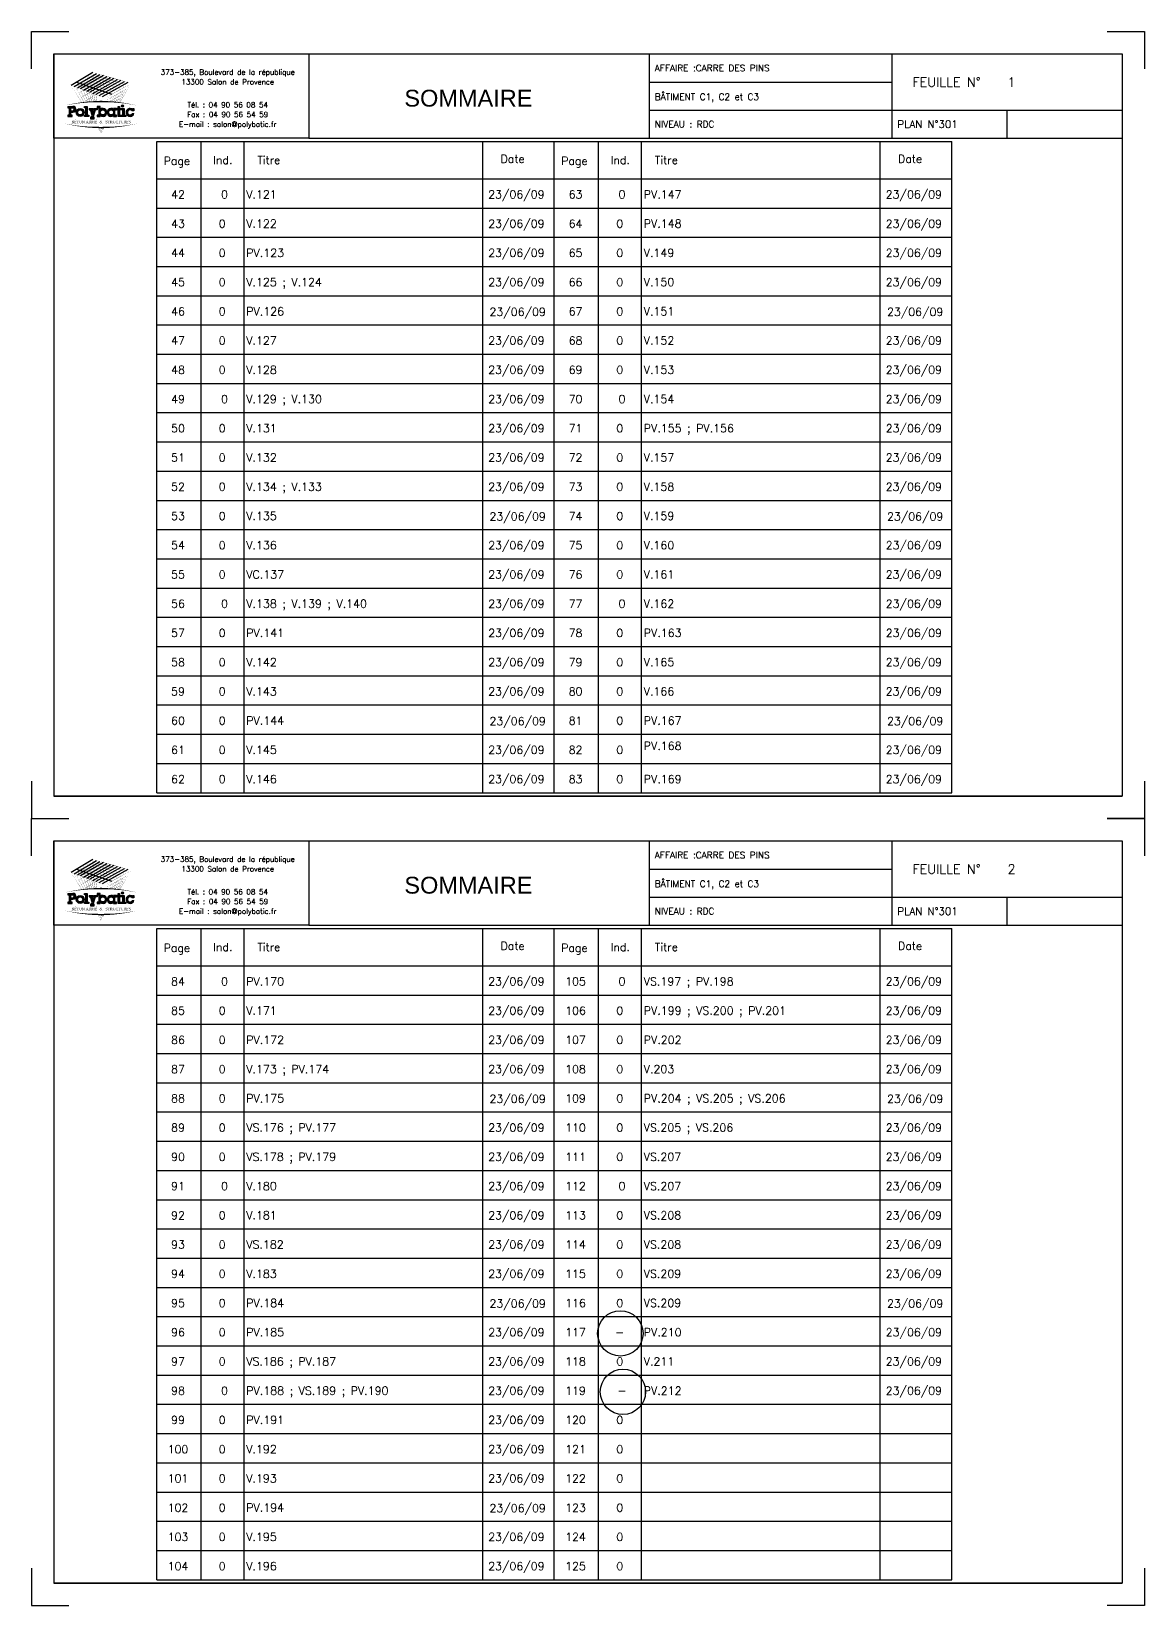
# Model space of a CAD drawing. Header units: metres. Extents: x -5618 to 118954, y -306 to 4637.
# Drawn here: x -162 to 828, y 1787 to 3187 of the extents above; entities that cross this region are included whole.
import ezdxf
from ezdxf.enums import TextEntityAlignment as Align

# ---------------------------------------------------------------- set-up
doc = ezdxf.new("R2010")
doc.units = ezdxf.units.M
doc.layers.add('GO-CARTOUCHE', color=7, linetype='Continuous')
doc.styles.add('ARIAL', font='ARIAL.TTF')
doc.styles.add('POLYBATIC', font='TIMES.TTF')
doc.styles.add('schéma', font='simplex.shx')
doc.styles.add('TEXTE', font='romans.shx')

# ---------------------------------------------------------------- blocks, each defined once
blk = doc.blocks.new('A$C492E529B')
h = blk.add_hatch(color=256)
h.paths.add_polyline_path([(-1.98, 0.1), (-2.08, 0.1), (-2.08, 0.3), (-1.93, 0.3, 1), (-1.93, 0.7), (-2.28, 0.7), (-2.28, 0.6), (-2.18, 0.6), (-2.18, 0.1), (-2.28, 0.1), (-2.28, 0), (-1.98, 0)])
h.paths.add_polyline_path([(-2.08, 0.4), (-2.08, 0.6), (-1.93, 0.6, -1), (-1.93, 0.4)], flags=16)
h = blk.add_hatch(color=256)
h.paths.add_polyline_path([(-1.16, 0.28, 1), (-1.71, 0.28, 1)])
h.paths.add_polyline_path([(-1.61, 0.28, -1), (-1.26, 0.28, -1)], flags=16)
for color, points in [(256, [(-0.94, 0.7), (-1.14, 0.7), (-1.14, 0.6), (-1.04, 0.6), (-1.04, 0.1), (-1.14, 0.1), (-1.14, 0), (-0.84, 0), (-0.84, 0.1), (-0.94, 0.1)]), (256, [(-0.37, 0.45), (-0.27, 0.45), (-0.27, 0.55), (-0.52, 0.55), (-0.52, 0.45), (-0.47, 0.45), (-0.54, 0.25), (-0.61, 0.45), (-0.56, 0.45), (-0.56, 0.55), (-0.82, 0.55), (-0.82, 0.45), (-0.72, 0.45), (-0.6, 0.1), (-0.65, -0.05), (-0.72, -0.05), (-0.72, -0.15), (-0.47, -0.15), (-0.47, -0.05), (-0.54, -0.05)]), (256, [(1.39, 0.55), (1.29, 0.55), (1.29, 0.7), (1.19, 0.7), (1.19, 0.55), (1.09, 0.55), (1.09, 0.45), (1.19, 0.45), (1.19, 0), (1.39, 0), (1.39, 0.1), (1.29, 0.1), (1.29, 0.45), (1.39, 0.45)]), (140, [(1.41, 0.73, 1), (1.56, 0.73, 1)]), (256, [(1.61, 0.55), (1.41, 0.55), (1.41, 0.45), (1.51, 0.45), (1.51, 0.1), (1.41, 0.1), (1.41, 0), (1.71, 0), (1.71, 0.1), (1.61, 0.1)]), (256, [(2.13, 0.4), (2.28, 0.4), (2.28, 0.55), (2.18, 0.55), (2.18, 0.49, 3.359496), (2.27, 0.2), (2.17, 0.2, -3.125802)])]:
    blk.add_hatch(color=color).paths.add_polyline_path(points)
h = blk.add_hatch(color=256)
h.paths.add_polyline_path([(-0.05, 0.49), (-0.05, 0.7), (-0.25, 0.7), (-0.25, 0.6), (-0.15, 0.6), (-0.15, 0.1), (-0.25, 0.1), (-0.25, 0), (-0.05, 0), (-0.05, 0.06, 2.12132)])
h.paths.add_polyline_path([(-0.05, 0.28, -1), (0.3, 0.28, -1)], flags=16)
h = blk.add_hatch(color=256)
h.paths.add_polyline_path([(1.07, 0.1), (0.97, 0.1), (0.97, 0.45), (1.07, 0.45), (1.07, 0.55), (0.87, 0.55), (0.87, 0.49, 2.12132), (0.87, 0.06), (0.87, 0), (1.07, 0)])
h.paths.add_polyline_path([(0.52, 0.28, -1), (0.87, 0.28, -1)], flags=16)
for p, q in [((-0.6, 0.1), (-0.72, 0.45)), ((-0.65, -0.05), (-0.6, 0.1)), ((-0.54, 0.25), (-0.61, 0.45)), ((-0.54, -0.05), (-0.37, 0.45)), ((-0.54, 0.25), (-0.47, 0.45)), ((0.87, 0.55), (0.87, 0.49)), ((1.07, 0.55), (0.87, 0.55)), ((0.87, 0.06), (0.87, 0)), ((0.97, 0.1), (0.97, 0.45)), ((0.97, 0.45), (1.07, 0.45)), ((1.07, 0.1), (0.97, 0.1)), ((1.07, 0.45), (1.07, 0.55)), ((1.07, 0), (1.07, 0.1)), ((2.17, 0.2), (2.27, 0.2)), ((0.87, 0), (1.07, 0))]:
    blk.add_line(p, q)
for points in [[(-2.28, 0.7), (-1.93, 0.7)], [(-2.28, 0.7), (-2.28, 0.6), (-2.18, 0.6), (-2.18, 0.1), (-2.28, 0.1), (-2.28, 0), (-1.98, 0), (-1.98, 0.1), (-2.08, 0.1), (-2.08, 0.3), (-1.93, 0.3)], [(-2.08, 0.4), (-2.08, 0.6), (-1.93, 0.6)], [(-2.08, 0.4), (-1.93, 0.4)], [(-1.14, 0.7), (-0.94, 0.7), (-0.94, 0.1), (-0.84, 0.1), (-0.84, 0), (-1.14, 0), (-1.14, 0.1), (-1.04, 0.1), (-1.04, 0.6), (-1.14, 0.6), (-1.14, 0.7)], [(-0.82, 0.55), (-0.56, 0.55)], [(-0.82, 0.55), (-0.82, 0.45), (-0.72, 0.45)], [(-0.61, 0.45), (-0.56, 0.45), (-0.56, 0.55)], [(-0.52, 0.55), (-0.27, 0.55), (-0.27, 0.45), (-0.37, 0.45)], [(-0.47, 0.45), (-0.52, 0.45), (-0.52, 0.55)], [(-0.25, 0.7), (-0.25, 0.6), (-0.15, 0.6), (-0.15, 0.1), (-0.25, 0.1), (-0.25, 0), (-0.05, 0), (-0.05, 0.06)], [(-0.05, 0.49), (-0.05, 0.7), (-0.25, 0.7)], [(1.09, 0.55), (1.19, 0.55), (1.19, 0.7), (1.29, 0.7), (1.29, 0.55), (1.39, 0.55), (1.39, 0.45), (1.29, 0.45), (1.29, 0.1), (1.39, 0.1), (1.39, 0), (1.19, 0), (1.19, 0.45), (1.09, 0.45)], [(1.09, 0.45), (1.09, 0.55)], [(1.41, 0.45), (1.41, 0.55), (1.61, 0.55), (1.61, 0.1), (1.71, 0.1), (1.71, 0), (1.41, 0), (1.41, 0.1), (1.51, 0.1), (1.51, 0.45), (1.41, 0.45)], [(2.18, 0.49), (2.18, 0.55), (2.28, 0.55), (2.28, 0.4), (2.13, 0.4)], [(-0.65, -0.05), (-0.72, -0.05), (-0.72, -0.15), (-0.47, -0.15), (-0.47, -0.05), (-0.54, -0.05)]]:
    blk.add_lwpolyline(points)
for centre, radius in [((-1.43, 0.28), 0.275), ((-1.43, 0.28), 0.175), ((0.13, 0.28), 0.175), ((0.7, 0.28), 0.175)]:
    blk.add_circle(centre, radius)
at = {"color": 140}
blk.add_circle((1.49, 0.73), 0.075, dxfattribs=at)
for centre, radius, start, end in [((-1.93, 0.5), 0.2, 270, 90), ((-1.93, 0.5), 0.1, 270, 90), ((0.13, 0.28), 0.275, 230.4788, 129.5212), ((0.7, 0.28), 0.275, 50.4788, 309.5212), ((2.01, 0.28), 0.275, 50.4788, 344.1734), ((2.01, 0.28), 0.175, 45.5847, 334.6231)]:
    blk.add_arc(centre, radius, start, end)
blk = doc.blocks.new('POLYBATIC')
at = {"color": 140}
for p, q in [((-0.43, 3.281), (-1.602, 2.578)), ((-1.435, 2.518), (-0.241, 3.228)), ((-1.309, 2.754), (0.586, 2.109)), ((-1.268, 2.457), (-0.053, 3.175)), ((0.135, 3.121), (-1.101, 2.397)), ((-0.934, 2.337), (0.323, 3.068)), ((-0.767, 2.276), (0.511, 3.015)), ((0.7, 2.962), (-0.6, 2.216)), ((-0.433, 2.156), (0.888, 2.908)), ((1.076, 2.855), (-0.266, 2.095)), ((-0.099, 2.035), (1.264, 2.802)), ((1.452, 2.749), (0.067, 1.974))]:
    blk.add_line(p, q, dxfattribs=at)
for points in [[(-1.602, 2.578, 0, 0.0156, 0), (-1.016, 2.93, 0, 0, 0)], [(-0.684, 2.246, 0.0156, 0, 0), (-1.602, 2.578, 0, 0, 0)], [(-1.031, 1.66, 0.0111, 0, 0), (-1.602, 2.578, 0, 0, 0)], [(-1.456, 2.344, 0, 0.0156, 0), (-0.923, 2.663, 0, 0, 0)], [(-0.522, 2.339, 0.0156, 0, 0), (-1.455, 2.666, 0, 0, 0)], [(-0.913, 1.673, 0.0116, 0, 0), (-1.455, 2.666, 0, 0, 0)], [(-1.435, 2.518, 0, 0.0156, 0), (-0.838, 2.873, 0, 0, 0)], [(-0.361, 2.432, 0.0156, 0, 0), (-1.309, 2.754, 0, 0, 0)], [(-0.8, 1.684, 0.0121, 0, 0), (-1.309, 2.754, 0, 0, 0)], [(-1.268, 2.457, 0, 0.0156, 0), (-0.661, 2.816, 0, 0, 0)], [(-0.2, 2.524, 0.0156, 0, 0), (-1.162, 2.842, 0, 0, 0)], [(-0.692, 1.693, 0.0126, 0, 0), (-1.162, 2.842, 0, 0, 0)], [(-1.101, 2.397, 0, 0.0156, 0), (-0.483, 2.759, 0, 0, 0)], [(-1.016, 2.93, 0.0156, 0, 0), (-0.43, 3.281, 0, 0, 0)], [(-0.039, 2.617, 0.0156, 0, 0), (-1.016, 2.93, 0, 0, 0)], [(-0.589, 1.7, 0.0131, 0, 0), (-1.016, 2.93, 0, 0, 0)], [(-0.934, 2.337, 0, 0.0156, 0), (-0.305, 2.702, 0, 0, 0)], [(-0.391, 2.983, 0, 0.0156, 0), (-0.923, 2.663, 0, 0, 0)], [(0.122, 2.71, 0.0156, 0, 0), (-0.869, 3.018, 0, 0, 0)], [(-0.491, 1.706, 0.0136, 0, 0), (-0.869, 3.018, 0, 0, 0)], [(-0.838, 2.873, 0.0156, 0, 0), (-0.241, 3.228, 0, 0, 0)], [(-0.352, 2.685, 0, 0.0156, 0), (-0.831, 2.397, 0, 0, 0)], [(-0.767, 2.276, 0, 0.0156, 0), (-0.128, 2.646, 0, 0, 0)], [(0.283, 2.803, 0.0156, 0, 0), (-0.723, 3.105, 0, 0, 0)], [(-0.398, 1.71, 0.014, 0, 0), (-0.723, 3.105, 0, 0, 0)], [(-0.661, 2.816, 0.0156, 0, 0), (-0.053, 3.175, 0, 0, 0)], [(-0.6, 2.216, 0, 0.0156, 0), (0.05, 2.589, 0, 0, 0)], [(0.444, 2.896, 0.0156, 0, 0), (-0.576, 3.193, 0, 0, 0)], [(-0.309, 1.714, 0.0145, 0, 0), (-0.576, 3.193, 0, 0, 0)], [(-0.483, 2.759, 0.0156, 0, 0), (0.135, 3.121, 0, 0, 0)], [(0.605, 2.988, 0.0156, 0, 0), (-0.43, 3.281, 0, 0, 0)], [(-0.225, 1.716, 0.0149, 0, 0), (-0.43, 3.281, 0, 0, 0)], [(-0.305, 2.702, 0.0156, 0, 0), (0.323, 3.068, 0, 0, 0)], [(-0.128, 2.646, 0.0156, 0, 0), (0.511, 3.015, 0, 0, 0)], [(0.937, 2.305, 0, 0.0156, 0), (-0.039, 2.617, 0, 0, 0)], [(0.05, 2.589, 0.0156, 0, 0), (0.7, 2.962, 0, 0, 0)], [(1.113, 2.402, 0, 0.0156, 0), (0.122, 2.71, 0, 0, 0)], [(0.227, 2.532, 0.0156, 0, 0), (0.888, 2.908, 0, 0, 0)], [(1.289, 2.5, 0, 0.0156, 0), (0.283, 2.803, 0, 0, 0)], [(0.405, 2.475, 0.0156, 0, 0), (1.076, 2.855, 0, 0, 0)], [(1.465, 2.598, 0, 0.0156, 0), (0.444, 2.896, 0, 0, 0)], [(0.582, 2.418, 0.0156, 0, 0), (1.264, 2.802, 0, 0, 0)], [(1.641, 2.695, 0, 0.0156, 0), (0.605, 2.988, 0, 0, 0)], [(0.76, 2.362, 0.0156, 0, 0), (1.452, 2.749, 0, 0, 0)], [(0.937, 2.305, 0.0156, 0, 0), (1.641, 2.695, 0, 0, 0)], [(0.942, 1.67, 0.0112, 0, 0), (1.465, 2.598, 0, 0, 0)], [(1.012, 1.663, 0.012, 0, 0), (1.641, 2.695, 0, 0, 0)], [(-1.953, 1.508, 0, 0.0781, -0.053843), (0, 1.719, 0, 0, 0)], [(-1.31, 2.109, 0, 0.0156, 0), (-0.831, 2.397, 0, 0, 0)], [(-1.165, 1.875, 0, 0.0156, 0), (-0.739, 2.131, 0, 0, 0)], [(-1.019, 1.641, 0, 0.0156, 0), (-0.646, 1.864, 0, 0, 0)], [(-0.312, 2.386, 0, 0.0156, 0), (-0.739, 2.131, 0, 0, 0)], [(0.234, 1.914, 0, 0.0156, 0), (-0.684, 2.246, 0, 0, 0)], [(-0.273, 2.088, 0, 0.0156, 0), (-0.646, 1.864, 0, 0, 0)], [(0.41, 2.012, 0, 0.0156, 0), (-0.522, 2.339, 0, 0, 0)], [(-0.433, 2.156, 0, 0.0156, 0), (0.227, 2.532, 0, 0, 0)], [(0.586, 2.109, 0, 0.0156, 0), (-0.361, 2.432, 0, 0, 0)], [(-0.234, 1.79, 0, 0.00638, 0), (-0.365, 1.711, 0, 0.00638, 0)], [(-0.266, 2.095, 0, 0.0156, 0), (0.405, 2.475, 0, 0, 0)], [(0.762, 2.207, 0, 0.0156, 0), (-0.2, 2.524, 0, 0, 0)], [(-0.099, 2.035, 0, 0.0156, 0), (0.582, 2.418, 0, 0, 0)], [(1.953, 1.508, 0, 0.0781, 0.053843), (0, 1.719, 0, 0, 0)], [(0.067, 1.974, 0, 0.0156, 0), (0.76, 2.362, 0, 0, 0)], [(0.213, 1.74, 0, 0.0156, 0), (0.852, 2.095, 0, 0, 0)], [(0.21, 1.716, 0.00323, 0, 0), (0.234, 1.914, 0, 0, 0)], [(0.234, 1.914, 0, 0.0156, 0), (0.937, 2.305, 0, 0, 0)], [(0.349, 1.712, 0.00465, 0, 0), (0.41, 2.012, 0, 0, 0)], [(0.447, 1.708, 0.00693, 0.0156, 0), (0.767, 1.886, 0, 0, 0)], [(0.474, 1.706, 0.00597, 0, 0), (0.586, 2.109, 0, 0, 0)], [(0.587, 1.7, 0.00718, 0, 0), (0.762, 2.207, 0, 0, 0)], [(0.68, 1.675, 0.0156, 0, 0), (1.193, 1.96, 0, 0, 0)], [(0.689, 1.693, 0.0083, 0, 0), (0.937, 2.305, 0, 0, 0)], [(0.765, 1.884, 0.0156, 0, 0), (1.342, 2.205, 0, 0, 0)], [(0.781, 1.685, 0.00933, 0, 0), (1.113, 2.402, 0, 0, 0)], [(0.852, 2.095, 0.0156, 0, 0), (1.491, 2.45, 0, 0, 0)], [(0.865, 1.678, 0.0103, 0, 0), (1.289, 2.5, 0, 0, 0)], [(0.96, 1.668, 0.00293, 0, 0), (1.044, 1.715, 0, 0, 0)], [(-1.953, 0.523, 0, 0.0781, 0.053843), (0, 0.312, 0, 0, 0)], [(0, 0, 0, 0.00381, 0), (-0.195, 0.315, 0, 0.00381, 0)], [(0, 0, 0, 0.00368, 0), (-0.171, 0.314, 0, 0.00368, 0)], [(0, 0, 0, 0.00356, 0), (-0.149, 0.314, 0, 0.00356, 0)], [(0, 0, 0, 0.00345, 0), (-0.128, 0.313, 0, 0.00345, 0)], [(0, 0, 0, 0.00334, 0), (-0.109, 0.313, 0, 0.00334, 0)], [(0, 0, 0, 0.00324, 0), (-0.09, 0.313, 0, 0.00324, 0)], [(0, 0, 0, 0.00315, 0), (-0.073, 0.313, 0, 0.00315, 0)], [(0, 0, 0, 0.00306, 0), (-0.056, 0.313, 0, 0.00306, 0)], [(0, 0, 0, 0.00306, 0), (-0.056, 0.313, 0, 0.00306, 0)], [(0, 0, 0, 0.00298, 0), (-0.041, 0.313, 0, 0.00298, 0)], [(1.953, 0.523, 0, 0.0781, -0.053843), (0, 0.312, 0, 0, 0)], [(0, 0, 0, 0.0051, 0), (0.038, 0.313, 0, 0.0051, 0)], [(0, 0, 0, 0.00425, 0), (0.127, 0.313, 0, 0.00425, 0)], [(0, 0, 0, 0.00408, 0), (0.145, 0.314, 0, 0.00408, 0)], [(0, 0, 0, 0.00392, 0), (0.162, 0.314, 0, 0.00392, 0)], [(0, 0, 0, 0.00378, 0), (0.177, 0.314, 0, 0.00378, 0)], [(0, 0, 0, 0.00365, 0), (0.191, 0.315, 0, 0.00365, 0)], [(0, 0, 0, 0.00486, 0), (0.064, 0.313, 0, 0.00486, 0)], [(0, 0, 0, 0.00464, 0), (0.087, 0.313, 0, 0.00464, 0)], [(0, 0, 0, 0.00443, 0), (0.108, 0.313, 0, 0.00443, 0)]]:
    blk.add_lwpolyline(points, format="xyseb", dxfattribs=at)
at = {"color": 5, "xscale": 0.78125, "yscale": 0.78125, "zscale": 0.78125}
blk.add_blockref('A$C492E529B', (0, 0.91), dxfattribs=at)
at = {"lineweight": 60, "style": 'POLYBATIC'}
for s, p in [('BÉTON ARMÉ', (-1.587, 0.547)), ('STRUCTURES', (0.24, 0.547))]:
    blk.add_text(s, height=0.1406, dxfattribs=at).set_placement(p)
at = {"color": 140, "style": 'POLYBATIC'}
blk.add_text('&', height=0.141, dxfattribs=at).set_placement((0, 0.547), align=Align.CENTER)

msp = doc.modelspace()

# ---------------------------------------------------------------- linework, layer by layer
for p, q in [((-141.9, 3167.28), (808.01, 3167.28)), ((-141.9, 3167.28), (518.04, 3167.28)), ((-141.9, 3167.28), (-141.9, 2507.35)), ((84.75, 3167.28), (387.44, 3167.28)), ((84.75, 3167.28), (84.75, 3092.32)), ((387.44, 3167.28), (387.44, 3092.32)), ((387.44, 3167.28), (603.16, 3167.28)), ((387.44, 3167.28), (387.44, 3092.29)), ((603.16, 3167.31), (808.01, 3167.31)), ((603.16, 3167.31), (603.16, 3092.32)), ((603.16, 3167.28), (603.16, 3092.29)), ((808.01, 3167.28), (808.01, 2507.35)), ((387.44, 3142.28), (603.16, 3142.28)), ((387.44, 3117.29), (603.16, 3117.29)), ((603.16, 3117.31), (808.01, 3117.31)), ((705.49, 3117.31), (705.49, 3092.32)), ((84.75, 3092.32), (387.44, 3092.32)), ((387.44, 3092.29), (808.01, 3092.34)), ((808.01, 2507.35), (-141.9, 2507.35)), ((-141.9, 2507.35), (808.01, 2507.35)), ((-141.9, 2467.35), (808.01, 2467.35)), ((-141.9, 2467.35), (518.04, 2467.35)), ((-141.9, 2467.35), (-141.9, 1807.42)), ((84.75, 2467.35), (387.44, 2467.35)), ((84.75, 2467.35), (84.75, 2392.39)), ((387.44, 2467.35), (387.44, 2392.39)), ((387.44, 2467.35), (603.16, 2467.35)), ((387.44, 2467.35), (387.44, 2392.36)), ((603.16, 2467.38), (808.01, 2467.38)), ((603.16, 2467.38), (603.16, 2392.39)), ((603.16, 2467.35), (603.16, 2392.36)), ((808.01, 2467.35), (808.01, 1807.42)), ((387.44, 2442.35), (603.16, 2442.35)), ((387.44, 2417.36), (603.16, 2417.36)), ((603.16, 2417.38), (808.01, 2417.38)), ((705.49, 2417.38), (705.49, 2392.39)), ((84.75, 2392.39), (387.44, 2392.39)), ((387.44, 2392.36), (808.01, 2392.41)), ((808.01, 1807.42), (-141.9, 1807.42)), ((-141.9, 1807.42), (808.01, 1807.42))]:
    msp.add_line(p, q)
for points in [[(-161.89, 3153.95), (-161.89, 3187.28), (-128.56, 3187.28)], [(794.68, 3187.28), (828.01, 3187.28), (828.01, 3153.95)], [(-161.89, 2520.68), (-161.89, 2487.35), (-128.56, 2487.35)], [(828.01, 2520.68), (828.01, 2487.35), (794.68, 2487.35)], [(-161.89, 2454.02), (-161.89, 2487.35), (-128.56, 2487.35)], [(794.68, 2487.35), (828.01, 2487.35), (828.01, 2454.02)], [(-161.89, 1820.75), (-161.89, 1787.42), (-128.56, 1787.42)], [(828.01, 1820.75), (828.01, 1787.42), (794.68, 1787.42)]]:
    msp.add_lwpolyline(points)
for points in [[(84.75, 3092.32), (-141.9, 3092.32), (-141.9, 3167.28), (84.75, 3167.28)], [(84.75, 2392.39), (-141.9, 2392.39), (-141.9, 2467.35), (84.75, 2467.35)]]:
    msp.add_lwpolyline(points, close=True)
at = {"linetype": 'ByBlock', "lineweight": -3, "ltscale": 4.5}
for centre, radius in [((361.83, 2029.43), 20.2), ((364.1, 1977.46), 20.14)]:
    msp.add_circle(centre, radius, dxfattribs=at)
at = {"layer": 'GO-CARTOUCHE', "color": 3}
for p, q in [((-50.42, 2510.29), (-50.42, 3089.44)), ((-50.42, 3089.44), (303.09, 3089.44)), ((-11.1, 2510.29), (-11.1, 3089.44)), ((27.12, 2510.29), (27.12, 3089.44)), ((239.43, 2510.29), (239.43, 3089.44)), ((303.09, 2510.29), (303.09, 3089.44)), ((303.09, 2510.29), (303.09, 3089.44)), ((303.09, 3089.44), (656.6, 3089.44)), ((342.42, 2510.29), (342.42, 3089.44)), ((380.63, 2510.29), (380.63, 3089.44)), ((592.95, 2510.29), (592.95, 3089.44)), ((656.6, 2510.29), (656.6, 3089.44)), ((-50.42, 3056.29), (303.09, 3056.29)), ((303.09, 3056.29), (656.6, 3056.29)), ((-50.42, 3030.29), (303.09, 3030.29)), ((303.09, 3030.29), (656.6, 3030.29)), ((-50.42, 3004.29), (303.09, 3004.29)), ((303.09, 3004.29), (656.6, 3004.29)), ((-50.42, 2978.29), (303.09, 2978.29)), ((303.09, 2978.29), (656.6, 2978.29)), ((-50.42, 2952.29), (303.09, 2952.29)), ((303.09, 2952.29), (656.6, 2952.29)), ((-50.42, 2926.29), (303.09, 2926.29)), ((303.09, 2926.29), (656.6, 2926.29)), ((-50.42, 2900.29), (303.09, 2900.29)), ((303.09, 2900.29), (656.6, 2900.29)), ((-50.42, 2874.29), (303.09, 2874.29)), ((303.09, 2874.29), (656.6, 2874.29)), ((-50.42, 2848.29), (303.09, 2848.29)), ((303.09, 2848.29), (656.6, 2848.29)), ((-50.42, 2822.29), (303.09, 2822.29)), ((303.09, 2822.29), (656.6, 2822.29)), ((-50.42, 2796.29), (303.09, 2796.29)), ((303.09, 2796.29), (656.6, 2796.29)), ((-50.42, 2770.29), (303.09, 2770.29)), ((303.09, 2770.29), (656.6, 2770.29)), ((-50.42, 2744.29), (303.09, 2744.29)), ((303.09, 2744.29), (656.6, 2744.29)), ((-50.42, 2718.29), (303.09, 2718.29)), ((303.09, 2718.29), (656.6, 2718.29)), ((-50.42, 2692.29), (303.09, 2692.29)), ((303.09, 2692.29), (656.6, 2692.29)), ((-50.42, 2666.29), (303.09, 2666.29)), ((303.09, 2666.29), (656.6, 2666.29)), ((-50.42, 2640.29), (303.09, 2640.29)), ((303.09, 2640.29), (656.6, 2640.29)), ((-50.42, 2614.29), (303.09, 2614.29)), ((303.09, 2614.29), (656.6, 2614.29)), ((-50.42, 2588.29), (303.09, 2588.29)), ((303.09, 2588.29), (656.6, 2588.29)), ((-50.42, 2562.29), (303.09, 2562.29)), ((303.09, 2562.29), (656.6, 2562.29)), ((-50.42, 2536.29), (303.09, 2536.29)), ((303.09, 2536.29), (656.6, 2536.29)), ((-50.42, 2510.29), (303.09, 2510.29)), ((303.09, 2510.29), (656.6, 2510.29)), ((-50.42, 1810.36), (-50.42, 2389.51)), ((-50.42, 2389.51), (303.09, 2389.51)), ((-11.1, 1810.36), (-11.1, 2389.51)), ((27.12, 1810.36), (27.12, 2389.51)), ((239.43, 1810.36), (239.43, 2389.51)), ((303.09, 1810.36), (303.09, 2389.51)), ((303.09, 1810.36), (303.09, 2389.51)), ((303.09, 2389.51), (656.6, 2389.51)), ((342.42, 1810.36), (342.42, 2389.51)), ((380.63, 1810.36), (380.63, 2389.51)), ((592.95, 1810.36), (592.95, 2389.51)), ((656.6, 1810.36), (656.6, 2389.51)), ((-50.42, 2356.36), (303.09, 2356.36)), ((303.09, 2356.36), (656.6, 2356.36)), ((-50.42, 2330.36), (303.09, 2330.36)), ((303.09, 2330.36), (656.6, 2330.36)), ((-50.42, 2304.36), (303.09, 2304.36)), ((303.09, 2304.36), (656.6, 2304.36)), ((-50.42, 2278.36), (303.09, 2278.36)), ((303.09, 2278.36), (656.6, 2278.36)), ((-50.42, 2252.36), (303.09, 2252.36)), ((303.09, 2252.36), (656.6, 2252.36)), ((-50.42, 2226.36), (303.09, 2226.36)), ((303.09, 2226.36), (656.6, 2226.36)), ((-50.42, 2200.36), (303.09, 2200.36)), ((303.09, 2200.36), (656.6, 2200.36)), ((-50.42, 2174.36), (303.09, 2174.36)), ((303.09, 2174.36), (656.6, 2174.36)), ((-50.42, 2148.36), (303.09, 2148.36)), ((303.09, 2148.36), (656.6, 2148.36)), ((-50.42, 2122.36), (303.09, 2122.36)), ((303.09, 2122.36), (656.6, 2122.36)), ((-50.42, 2096.36), (303.09, 2096.36)), ((303.09, 2096.36), (656.6, 2096.36)), ((-50.42, 2070.36), (303.09, 2070.36)), ((303.09, 2070.36), (656.6, 2070.36)), ((-50.42, 2044.36), (303.09, 2044.36)), ((303.09, 2044.36), (656.6, 2044.36)), ((-50.42, 2018.36), (303.09, 2018.36)), ((303.09, 2018.36), (656.6, 2018.36)), ((-50.42, 1992.36), (303.09, 1992.36)), ((303.09, 1992.36), (656.6, 1992.36)), ((-50.42, 1966.36), (303.09, 1966.36)), ((303.09, 1966.36), (656.6, 1966.36)), ((-50.42, 1940.36), (303.09, 1940.36)), ((303.09, 1940.36), (656.6, 1940.36)), ((-50.42, 1914.36), (303.09, 1914.36)), ((303.09, 1914.36), (656.6, 1914.36)), ((-50.42, 1888.36), (303.09, 1888.36)), ((303.09, 1888.36), (656.6, 1888.36)), ((-50.42, 1862.36), (303.09, 1862.36)), ((303.09, 1862.36), (656.6, 1862.36)), ((-50.42, 1836.36), (303.09, 1836.36)), ((303.09, 1836.36), (656.6, 1836.36)), ((-50.42, 1810.36), (303.09, 1810.36)), ((303.09, 1810.36), (656.6, 1810.36))]:
    msp.add_line(p, q, dxfattribs=at)

# ---------------------------------------------------------------- block references
at = {"xscale": 16.49835000000894, "yscale": 16.49834999989253, "zscale": 16.49835000000003}
for p in [(-100.13, 3096.66), (-100.13, 2396.73)]:
    msp.add_blockref('POLYBATIC', p, dxfattribs=at)

# ---------------------------------------------------------------- texts
at = {"style": 'schéma'}
for s, p in [('373-385, Boulevard de la république', (12.63, 3148.74)), ('13300 Salon de Provence', (12.63, 3140.11)), ('Tél. : 04 90 56 08 54', (12.63, 3119.73)), ('Fax : 04 90 56 54 59', (12.63, 3111.1)), ('E-mail : salon@polybatic.fr', (12.63, 3102.47)), ('373-385, Boulevard de la république', (12.63, 2448.81)), ('13300 Salon de Provence', (12.63, 2440.18)), ('Tél. : 04 90 56 08 54', (12.63, 2419.8)), ('Fax : 04 90 56 54 59', (12.63, 2411.17)), ('E-mail : salon@polybatic.fr', (12.63, 2402.54))]:
    msp.add_text(s, height=4.6662, dxfattribs=at).set_placement(p, align=Align.CENTER)
for s, height, style, p in [('AFFAIRE :CARRE DES PINS', 5.8328, 'schéma', (392.44, 3151.87)), ('FEUILLE N°   1', 8.3325, 'schéma', (621.59, 3138.14)), ('SOMMAIRE', 14.975, 'ARIAL', (169.73, 3120.47)), ('BÂTIMENT C1, C2 et C3', 5.8328, 'schéma', (392.44, 3126.31)), ('NIVEAU : RDC', 5.8328, 'schéma', (392.44, 3101.87)), ('PLAN N°301', 6.666, 'schéma', (608.16, 3101.45)), ('AFFAIRE :CARRE DES PINS', 5.8328, 'schéma', (392.44, 2451.94)), ('FEUILLE N°   2', 8.3325, 'schéma', (621.59, 2438.21)), ('SOMMAIRE', 14.975, 'ARIAL', (169.73, 2420.54)), ('BÂTIMENT C1, C2 et C3', 5.8328, 'schéma', (392.44, 2426.38)), ('NIVEAU : RDC', 5.8328, 'schéma', (392.44, 2401.94)), ('PLAN N°301', 6.666, 'schéma', (608.16, 2401.52))]:
    msp.add_text(s, height=height, dxfattribs=dict(style=style)).set_placement(p)
at = {"layer": 'GO-CARTOUCHE', "color": 3, "style": 'TEXTE'}
for s, height, p in [('Page', 7.117, (-44.31, 3068.61)), ('Ind.', 7.117, (-0.29, 3069.41)), ('Titre', 7.117, (39, 3069.41)), ('Date ', 7.117, (255.35, 3070.41)), ('Page', 7.117, (309.21, 3068.61)), ('Ind.', 7.117, (353.22, 3069.41)), ('Titre', 7.117, (392.51, 3069.41)), ('Date ', 7.117, (608.87, 3070.41)), ('V.121', 7.2, (29.12, 3038.79)), ('23/06/09', 7.117, (244.34, 3038.79)), ('PV.147', 7.2, (382.63, 3038.79)), ('23/06/09', 7.117, (597.86, 3038.79)), ('V.122', 7.2, (29.12, 3012.79)), ('23/06/09', 7.117, (244.34, 3012.79)), ('PV.148', 7.2, (382.63, 3012.79)), ('23/06/09', 7.117, (597.86, 3012.79)), ('PV.123', 7.2, (29.12, 2986.79)), ('23/06/09', 7.117, (244.34, 2986.79)), ('V.149', 7.2, (382.63, 2986.79)), ('23/06/09', 7.117, (597.86, 2986.79)), ('V.125 ; V.124', 7.2, (29.12, 2960.79)), ('23/06/09', 7.117, (244.34, 2960.79)), ('V.150', 7.2, (382.63, 2960.79)), ('23/06/09', 7.117, (597.86, 2960.79)), ('PV.126', 7.2, (29.12, 2934.79)), ('23/06/09', 7.117, (245.47, 2934.36)), ('V.151', 7.2, (382.63, 2934.79)), ('23/06/09', 7.117, (598.99, 2934.36)), ('V.127', 7.2, (29.12, 2908.79)), ('23/06/09', 7.117, (244.34, 2908.79)), ('V.152', 7.2, (382.63, 2908.79)), ('23/06/09', 7.117, (597.86, 2908.79)), ('V.128', 7.2, (29.12, 2882.79)), ('23/06/09', 7.117, (244.34, 2882.79)), ('V.153', 7.2, (382.63, 2882.79)), ('23/06/09', 7.117, (597.86, 2882.79)), ('V.129 ; V.130', 7.2, (29.12, 2856.79)), ('23/06/09', 7.117, (244.34, 2856.79)), ('V.154', 7.2, (382.63, 2856.79)), ('23/06/09', 7.117, (597.86, 2856.79)), ('V.131', 7.2, (29.12, 2830.79)), ('23/06/09', 7.117, (244.34, 2830.79)), ('PV.155 ; PV.156', 7.2, (382.63, 2830.79)), ('23/06/09', 7.117, (597.86, 2830.79)), ('V.132', 7.2, (29.12, 2804.79)), ('23/06/09', 7.117, (244.34, 2804.79)), ('V.157', 7.2, (382.63, 2804.79)), ('23/06/09', 7.117, (597.86, 2804.79)), ('V.134 ; V.133', 7.2, (29.12, 2778.79)), ('23/06/09', 7.117, (244.34, 2778.79)), ('V.158', 7.2, (382.63, 2778.79)), ('23/06/09', 7.117, (597.86, 2778.79)), ('V.135', 7.2, (29.12, 2752.79)), ('23/06/09', 7.117, (245.47, 2752.36)), ('V.159', 7.2, (382.63, 2752.79)), ('23/06/09', 7.117, (598.99, 2752.36)), ('V.136', 7.2, (29.12, 2726.79)), ('23/06/09', 7.117, (244.34, 2726.79)), ('V.160', 7.2, (382.63, 2726.79)), ('23/06/09', 7.117, (597.86, 2726.79)), ('VC.137', 7.2, (29.12, 2700.79)), ('23/06/09', 7.117, (244.34, 2700.79)), ('V.161', 7.2, (382.63, 2700.79)), ('23/06/09', 7.117, (597.86, 2700.79)), ('V.138 ; V.139 ; V.140', 7.2, (29.12, 2674.79)), ('23/06/09', 7.117, (244.34, 2674.79)), ('V.162', 7.2, (382.63, 2674.79)), ('23/06/09', 7.117, (597.86, 2674.79)), ('PV.141', 7.2, (29.12, 2648.79)), ('23/06/09', 7.117, (244.34, 2648.79)), ('PV.163', 7.2, (382.63, 2648.79)), ('23/06/09', 7.117, (597.86, 2648.79)), ('V.142', 7.2, (29.12, 2622.79)), ('23/06/09', 7.117, (244.34, 2622.79)), ('V.165', 7.2, (382.63, 2622.79)), ('23/06/09', 7.117, (597.86, 2622.79)), ('V.143', 7.2, (29.12, 2596.79)), ('23/06/09', 7.117, (244.34, 2596.79)), ('V.166', 7.2, (382.63, 2596.79)), ('23/06/09', 7.117, (597.86, 2596.79)), ('PV.144', 7.2, (29.12, 2570.79)), ('23/06/09', 7.117, (245.47, 2570.36)), ('PV.167', 7.2, (382.63, 2570.79)), ('23/06/09', 7.117, (598.99, 2570.36)), ('V.145', 7.2, (29.12, 2544.79)), ('23/06/09', 7.117, (244.34, 2544.79)), ('PV.168', 7.2, (382.63, 2548.36)), ('23/06/09', 7.117, (597.86, 2544.79)), ('V.146', 7.2, (29.12, 2518.79)), ('23/06/09', 7.117, (244.34, 2518.79)), ('PV.169', 7.2, (382.63, 2518.79)), ('23/06/09', 7.117, (597.86, 2518.79)), ('Page', 7.117, (-44.31, 2368.68)), ('Ind.', 7.117, (-0.29, 2369.48)), ('Titre', 7.117, (39, 2369.48)), ('Date ', 7.117, (255.35, 2370.48)), ('Page', 7.117, (309.21, 2368.68)), ('Ind.', 7.117, (353.22, 2369.48)), ('Titre', 7.117, (392.51, 2369.48)), ('Date ', 7.117, (608.87, 2370.48)), ('PV.170', 7.2, (29.12, 2338.86)), ('23/06/09', 7.117, (244.34, 2338.86)), ('VS.197 ; PV.198', 7.2, (382.63, 2338.86)), ('23/06/09', 7.117, (597.86, 2338.86)), ('V.171', 7.2, (29.12, 2312.86)), ('23/06/09', 7.117, (244.34, 2312.86)), ('PV.199 ; VS.200 ; PV.201', 7.2, (382.63, 2312.86)), ('23/06/09', 7.117, (597.86, 2312.86)), ('PV.172', 7.2, (29.12, 2286.86)), ('23/06/09', 7.117, (244.34, 2286.86)), ('PV.202', 7.2, (382.63, 2286.86)), ('23/06/09', 7.117, (597.86, 2286.86)), ('V.173 ; PV.174', 7.2, (29.12, 2260.86)), ('23/06/09', 7.117, (244.34, 2260.86)), ('V.203', 7.2, (382.63, 2260.86)), ('23/06/09', 7.117, (597.86, 2260.86)), ('PV.175', 7.2, (29.12, 2234.86)), ('23/06/09', 7.117, (245.47, 2234.43)), ('PV.204 ; VS.205 ; VS.206', 7.2, (382.63, 2234.86)), ('23/06/09', 7.117, (598.99, 2234.43)), ('VS.176 ; PV.177', 7.2, (29.12, 2208.86)), ('23/06/09', 7.117, (244.34, 2208.86)), ('VS.205 ; VS.206', 7.2, (382.63, 2208.86)), ('23/06/09', 7.117, (597.86, 2208.86)), ('VS.178 ; PV.179', 7.2, (29.12, 2182.86)), ('23/06/09', 7.117, (244.34, 2182.86)), ('VS.207', 7.2, (382.63, 2182.86)), ('23/06/09', 7.117, (597.86, 2182.86)), ('V.180', 7.2, (29.12, 2156.86)), ('23/06/09', 7.117, (244.34, 2156.86)), ('VS.207', 7.2, (382.63, 2156.86)), ('23/06/09', 7.117, (597.86, 2156.86)), ('V.181', 7.2, (29.12, 2130.86)), ('23/06/09', 7.117, (244.34, 2130.86)), ('VS.208', 7.2, (382.63, 2130.86)), ('23/06/09', 7.117, (597.86, 2130.86)), ('VS.182', 7.2, (29.12, 2104.86)), ('23/06/09', 7.117, (244.34, 2104.86)), ('VS.208', 7.2, (382.63, 2104.86)), ('23/06/09', 7.117, (597.86, 2104.86)), ('V.183', 7.2, (29.12, 2078.86)), ('23/06/09', 7.117, (244.34, 2078.86)), ('VS.209', 7.2, (382.63, 2078.86)), ('23/06/09', 7.117, (597.86, 2078.86)), ('PV.184', 7.2, (29.12, 2052.86)), ('23/06/09', 7.117, (245.47, 2052.43)), ('VS.209', 7.2, (382.63, 2052.86)), ('23/06/09', 7.117, (598.99, 2052.43)), ('PV.185', 7.2, (29.12, 2026.86)), ('23/06/09', 7.117, (244.34, 2026.86)), ('PV.210', 7.2, (382.63, 2026.86)), ('23/06/09', 7.117, (597.86, 2026.86)), ('VS.186 ; PV.187', 7.2, (29.12, 2000.86)), ('23/06/09', 7.117, (244.34, 2000.86)), ('V.211', 7.2, (382.63, 2000.86)), ('23/06/09', 7.117, (597.86, 2000.86)), ('PV.188 ; VS.189 ; PV.190', 7.2, (29.12, 1974.86)), ('23/06/09', 7.117, (244.34, 1974.86)), ('PV.212', 7.2, (382.63, 1974.86)), ('23/06/09', 7.117, (597.86, 1974.86)), ('PV.191', 7.2, (29.12, 1948.86)), ('23/06/09', 7.117, (244.34, 1948.86)), ('V.192', 7.2, (29.12, 1922.86)), ('23/06/09', 7.117, (244.34, 1922.86)), ('V.193', 7.2, (29.12, 1896.86)), ('23/06/09', 7.117, (244.34, 1896.86)), ('PV.194', 7.2, (29.12, 1870.86)), ('23/06/09', 7.117, (245.47, 1870.43)), ('V.195', 7.2, (29.12, 1844.86)), ('23/06/09', 7.117, (244.34, 1844.86)), ('V.196', 7.2, (29.12, 1818.86)), ('23/06/09', 7.117, (244.34, 1818.86))]:
    msp.add_text(s, height=height, dxfattribs=at).set_placement(p)
for s, height, p in [('42', 7.117, (-31.56, 3038.79)), ('0', 7.12, (9.76, 3038.79)), ('63', 7.117, (321.96, 3038.79)), ('0', 7.12, (363.27, 3038.79)), ('43', 7.117, (-31.56, 3012.79)), ('0', 7.12, (7.77, 3012.79)), ('64', 7.117, (321.96, 3012.79)), ('0', 7.12, (361.28, 3012.79)), ('44', 7.117, (-31.56, 2986.79)), ('0', 7.12, (7.77, 2986.79)), ('65', 7.117, (321.96, 2986.79)), ('0', 7.12, (361.28, 2986.79)), ('45', 7.117, (-31.56, 2960.79)), ('0', 7.12, (7.77, 2960.79)), ('66', 7.117, (321.96, 2960.79)), ('0', 7.12, (361.28, 2960.79)), ('46', 7.117, (-31.56, 2934.79)), ('0', 7.12, (7.77, 2934.79)), ('67', 7.117, (321.96, 2934.79)), ('0', 7.12, (361.28, 2934.79)), ('47', 7.117, (-31.56, 2908.79)), ('0', 7.12, (7.77, 2908.79)), ('68', 7.117, (321.96, 2908.79)), ('0', 7.12, (361.28, 2908.79)), ('48', 7.117, (-31.56, 2882.79)), ('0', 7.12, (7.77, 2882.79)), ('69', 7.117, (321.96, 2882.79)), ('0', 7.12, (361.28, 2882.79)), ('49', 7.117, (-31.56, 2856.79)), ('0', 7.12, (9.76, 2856.79)), ('70', 7.117, (321.96, 2856.79)), ('0', 7.12, (363.27, 2856.79)), ('50', 7.117, (-31.56, 2830.79)), ('0', 7.12, (7.77, 2830.79)), ('71', 7.117, (321.96, 2830.79)), ('0', 7.12, (361.28, 2830.79)), ('51', 7.117, (-31.56, 2804.79)), ('0', 7.12, (7.77, 2804.79)), ('72', 7.117, (321.96, 2804.79)), ('0', 7.12, (361.28, 2804.79)), ('52', 7.117, (-31.56, 2778.79)), ('0', 7.12, (7.77, 2778.79)), ('73', 7.117, (321.96, 2778.79)), ('0', 7.12, (361.28, 2778.79)), ('53', 7.117, (-31.56, 2752.79)), ('0', 7.12, (7.77, 2752.79)), ('74', 7.117, (321.96, 2752.79)), ('0', 7.12, (361.28, 2752.79)), ('54', 7.117, (-31.56, 2726.79)), ('0', 7.12, (7.77, 2726.79)), ('75', 7.117, (321.96, 2726.79)), ('0', 7.12, (361.28, 2726.79)), ('55', 7.117, (-31.56, 2700.79)), ('0', 7.12, (7.77, 2700.79)), ('76', 7.117, (321.96, 2700.79)), ('0', 7.12, (361.28, 2700.79)), ('56', 7.117, (-31.56, 2674.79)), ('0', 7.12, (9.76, 2674.79)), ('77', 7.117, (321.96, 2674.79)), ('0', 7.12, (363.27, 2674.79)), ('57', 7.117, (-31.56, 2648.79)), ('0', 7.12, (7.77, 2648.79)), ('78', 7.117, (321.96, 2648.79)), ('0', 7.12, (361.28, 2648.79)), ('58', 7.117, (-31.56, 2622.79)), ('0', 7.12, (7.77, 2622.79)), ('79', 7.117, (321.96, 2622.79)), ('0', 7.12, (361.28, 2622.79)), ('59', 7.117, (-31.56, 2596.79)), ('0', 7.12, (7.77, 2596.79)), ('80', 7.117, (321.96, 2596.79)), ('0', 7.12, (361.28, 2596.79)), ('60', 7.117, (-31.56, 2570.79)), ('0', 7.12, (7.77, 2570.79)), ('81', 7.117, (321.96, 2570.79)), ('0', 7.12, (361.28, 2570.79)), ('61', 7.117, (-31.56, 2544.79)), ('0', 7.12, (7.77, 2544.79)), ('82', 7.117, (321.96, 2544.79)), ('0', 7.12, (361.28, 2544.79)), ('62', 7.117, (-31.56, 2518.79)), ('0', 7.12, (7.77, 2518.79)), ('83', 7.117, (321.96, 2518.79)), ('0', 7.12, (361.28, 2518.79)), ('84', 7.117, (-31.56, 2338.86)), ('0', 7.12, (9.76, 2338.86)), ('105', 7.117, (321.96, 2338.86)), ('0', 7.12, (363.27, 2338.86)), ('85', 7.117, (-31.56, 2312.86)), ('0', 7.12, (7.77, 2312.86)), ('106', 7.117, (321.96, 2312.86)), ('0', 7.12, (361.28, 2312.86)), ('86', 7.117, (-31.56, 2286.86)), ('0', 7.12, (7.77, 2286.86)), ('107', 7.117, (321.96, 2286.86)), ('0', 7.12, (361.28, 2286.86)), ('87', 7.117, (-31.56, 2260.86)), ('0', 7.12, (7.77, 2260.86)), ('108', 7.117, (321.96, 2260.86)), ('0', 7.12, (361.28, 2260.86)), ('88', 7.117, (-31.56, 2234.86)), ('0', 7.12, (7.77, 2234.86)), ('109', 7.117, (321.96, 2234.86)), ('0', 7.12, (361.28, 2234.86)), ('89', 7.117, (-31.56, 2208.86)), ('0', 7.12, (7.77, 2208.86)), ('110', 7.117, (321.96, 2208.86)), ('0', 7.12, (361.28, 2208.86)), ('90', 7.117, (-31.56, 2182.86)), ('0', 7.12, (7.77, 2182.86)), ('111', 7.117, (321.96, 2182.86)), ('0', 7.12, (361.28, 2182.86)), ('91', 7.117, (-31.56, 2156.86)), ('0', 7.12, (9.76, 2156.86)), ('112', 7.117, (321.96, 2156.86)), ('0', 7.12, (363.27, 2156.86)), ('92', 7.117, (-31.56, 2130.86)), ('0', 7.12, (7.77, 2130.86)), ('113', 7.117, (321.96, 2130.86)), ('0', 7.12, (361.28, 2130.86)), ('93', 7.117, (-31.56, 2104.86)), ('0', 7.12, (7.77, 2104.86)), ('114', 7.117, (321.96, 2104.86)), ('0', 7.12, (361.28, 2104.86)), ('94', 7.117, (-31.56, 2078.86)), ('0', 7.12, (7.77, 2078.86)), ('115', 7.117, (321.96, 2078.86)), ('0', 7.12, (361.28, 2078.86)), ('95', 7.117, (-31.56, 2052.86)), ('0', 7.12, (7.77, 2052.86)), ('116', 7.117, (321.96, 2052.86)), ('0', 7.12, (361.28, 2052.86)), ('96', 7.117, (-31.56, 2026.86)), ('0', 7.12, (7.77, 2026.86)), ('117', 7.117, (321.96, 2026.86)), ('-', 7.12, (361.28, 2026.86)), ('97', 7.117, (-31.56, 2000.86)), ('0', 7.12, (7.77, 2000.86)), ('118', 7.117, (321.96, 2000.86)), ('0', 7.12, (361.28, 2000.86)), ('98', 7.117, (-31.56, 1974.86)), ('0', 7.12, (9.76, 1974.86)), ('119', 7.117, (321.96, 1974.86)), ('-', 7.12, (363.27, 1974.86)), ('99', 7.117, (-31.56, 1948.86)), ('0', 7.12, (7.77, 1948.86)), ('120', 7.117, (321.96, 1948.86)), ('0', 7.12, (361.28, 1948.86)), ('100', 7.117, (-31.56, 1922.86)), ('0', 7.12, (7.77, 1922.86)), ('121', 7.117, (321.96, 1922.86)), ('0', 7.12, (361.28, 1922.86)), ('101', 7.117, (-31.56, 1896.86)), ('0', 7.12, (7.77, 1896.86)), ('122', 7.117, (321.96, 1896.86)), ('0', 7.12, (361.28, 1896.86)), ('102', 7.117, (-31.56, 1870.86)), ('0', 7.12, (7.77, 1870.86)), ('123', 7.117, (321.96, 1870.86)), ('0', 7.12, (361.28, 1870.86)), ('103', 7.117, (-31.56, 1844.86)), ('0', 7.12, (7.77, 1844.86)), ('124', 7.117, (321.96, 1844.86)), ('0', 7.12, (361.28, 1844.86)), ('104', 7.117, (-31.56, 1818.86)), ('0', 7.12, (7.77, 1818.86)), ('125', 7.117, (321.96, 1818.86)), ('0', 7.12, (361.28, 1818.86))]:
    msp.add_text(s, height=height, dxfattribs=at).set_placement(p, align=Align.CENTER)

doc.saveas('drawing.dxf')
